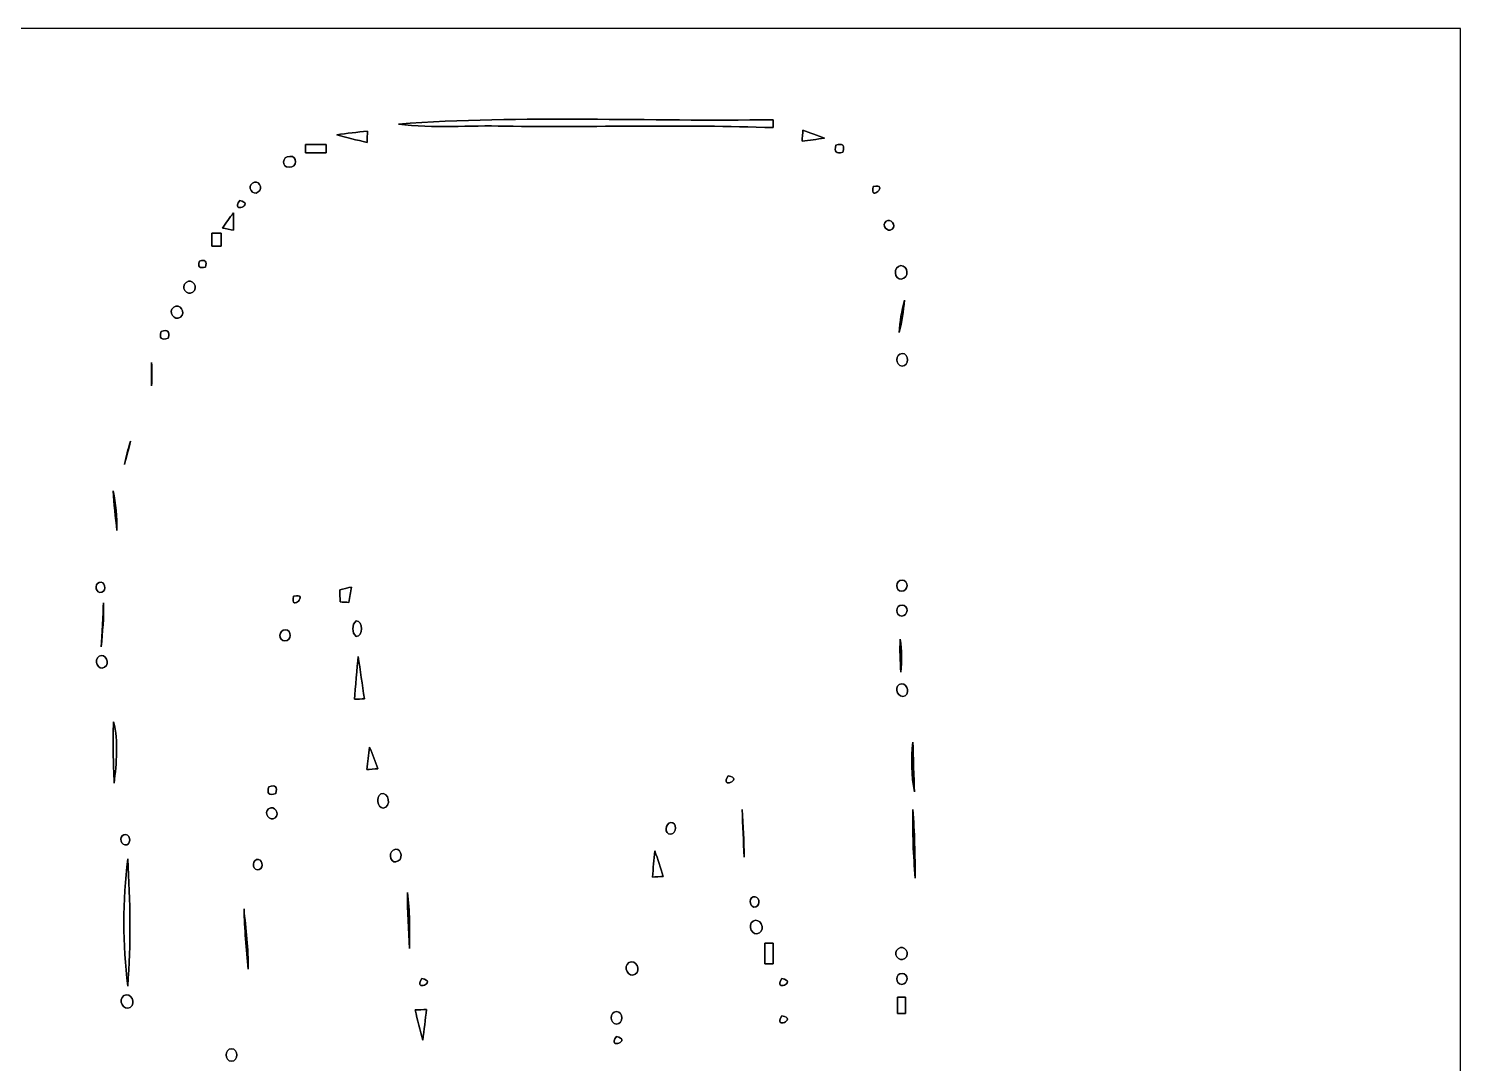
# Model space of a CAD drawing. Header units: centimetres. Extents: x -16.8 to 16.8, y -16.7 to 16.7.
# Drawn here: x 4.57 to 16.77, y 7.85 to 16.67 of the extents above; entities that cross this region are included whole.
import ezdxf

# ---------------------------------------------------------------- set-up
doc = ezdxf.new("R2010")
doc.units = ezdxf.units.CM
doc.header["$MEASUREMENT"] = 0
doc.layers.add('Layer 1', color=7, linetype='Continuous')

msp = doc.modelspace()

# ---------------------------------------------------------------- linework, layer by layer
at = {"layer": 'Layer 1', "color": 7}
for points, knots in [([(-16.77458, 16.66875), (-16.77458, 16.66875), (16.77458, 16.66875), (16.77458, 16.66875), (16.77458, 16.66875), (16.77458, 16.66875), (16.77458, -16.66875), (16.77458, -16.66875), (16.77458, -16.66875), (16.77458, -16.66875), (-16.77458, -16.66875), (-16.77458, -16.66875), (-16.77458, -16.66875), (-16.77458, -16.66875), (-16.77458, 16.66875), (-16.77458, 16.66875), (-16.77458, 16.66875), (-16.77458, 16.66875), (-16.77458, 16.66875), (-16.77458, 16.66875)], [0, 0, 0, 0, 0.16666667, 0.16666667, 0.16666667, 0.16666667, 0.33333333, 0.33333333, 0.33333333, 0.33333333, 0.5, 0.5, 0.5, 0.5, 0.66666667, 0.66666667, 0.66666667, 0.66666667, 1, 1, 1, 1]), ([(7.72442, 15.8556), (8.02464, 15.81538), (8.32802, 15.84607), (8.63, 15.83725), (8.63, 15.83725), (9.39271, 15.82702), (10.15541, 15.85207), (10.91777, 15.82455), (10.91777, 15.82455), (10.91777, 15.84149), (10.91847, 15.87571), (10.91847, 15.89264), (10.91847, 15.89264), (9.85379, 15.875), (8.78699, 15.93391), (7.72442, 15.8556), (7.72442, 15.8556), (7.72442, 15.8556), (7.72442, 15.8556), (7.72442, 15.8556)], [0, 0, 0, 0, 0.16666667, 0.16666667, 0.16666667, 0.16666667, 0.33333333, 0.33333333, 0.33333333, 0.33333333, 0.5, 0.5, 0.5, 0.5, 0.66666667, 0.66666667, 0.66666667, 0.66666667, 1, 1, 1, 1]), ([(7.19949, 15.76423), (7.28451, 15.73918), (7.37059, 15.71872), (7.45737, 15.69896), (7.45737, 15.69896), (7.45843, 15.72295), (7.46054, 15.77128), (7.46125, 15.79527), (7.46125, 15.79527), (7.37376, 15.7861), (7.28627, 15.77587), (7.19949, 15.76423), (7.19949, 15.76423), (7.19949, 15.76423), (7.19949, 15.76423), (7.19949, 15.76423)], [0, 0, 0, 0, 0.2, 0.2, 0.2, 0.2, 0.4, 0.4, 0.4, 0.4, 0.6, 0.6, 0.6, 0.6, 1, 1, 1, 1]), ([(11.17177, 15.80374), (11.17, 15.7801), (11.16612, 15.73283), (11.16401, 15.70919), (11.16401, 15.70919), (11.22751, 15.71766), (11.29101, 15.72613), (11.35521, 15.73459), (11.35521, 15.73459), (11.29418, 15.75858), (11.2328, 15.78151), (11.17177, 15.80374), (11.17177, 15.80374), (11.17177, 15.80374), (11.17177, 15.80374), (11.17177, 15.80374)], [0, 0, 0, 0, 0.2, 0.2, 0.2, 0.2, 0.4, 0.4, 0.4, 0.4, 0.6, 0.6, 0.6, 0.6, 1, 1, 1, 1]), ([(6.93208, 15.68097), (6.93208, 15.66333), (6.93208, 15.62806), (6.93208, 15.61042), (6.93208, 15.61042), (6.99064, 15.61042), (7.04956, 15.61042), (7.10847, 15.61042), (7.10847, 15.61042), (7.10847, 15.62806), (7.10847, 15.66333), (7.10847, 15.68097), (7.10847, 15.68097), (7.04956, 15.68097), (6.99064, 15.68097), (6.93208, 15.68097), (6.93208, 15.68097), (6.93208, 15.68097), (6.93208, 15.68097), (6.93208, 15.68097)], [0, 0, 0, 0, 0.16666667, 0.16666667, 0.16666667, 0.16666667, 0.33333333, 0.33333333, 0.33333333, 0.33333333, 0.5, 0.5, 0.5, 0.5, 0.66666667, 0.66666667, 0.66666667, 0.66666667, 1, 1, 1, 1]), ([(11.45364, 15.67497), (11.43494, 15.61747), (11.45434, 15.59807), (11.5122, 15.61641), (11.5122, 15.61641), (11.53019, 15.67392), (11.51079, 15.69332), (11.45364, 15.67497), (11.45364, 15.67497), (11.45364, 15.67497), (11.45364, 15.67497), (11.45364, 15.67497)], [0, 0, 0, 0, 0.25, 0.25, 0.25, 0.25, 0.5, 0.5, 0.5, 0.5, 1, 1, 1, 1]), ([(6.79873, 15.57972), (6.73382, 15.58466), (6.72289, 15.48024), (6.79485, 15.48836), (6.79485, 15.48836), (6.86117, 15.47989), (6.86964, 15.5889), (6.79873, 15.57972), (6.79873, 15.57972), (6.79873, 15.57972), (6.79873, 15.57972), (6.79873, 15.57972)], [0, 0, 0, 0, 0.25, 0.25, 0.25, 0.25, 0.5, 0.5, 0.5, 0.5, 1, 1, 1, 1]), ([(6.47982, 15.35218), (6.43079, 15.32149), (6.48229, 15.23788), (6.53027, 15.27634), (6.53027, 15.27634), (6.57931, 15.30703), (6.52745, 15.38993), (6.47982, 15.35218), (6.47982, 15.35218), (6.47982, 15.35218), (6.47982, 15.35218), (6.47982, 15.35218)], [0, 0, 0, 0, 0.25, 0.25, 0.25, 0.25, 0.5, 0.5, 0.5, 0.5, 1, 1, 1, 1]), ([(11.77078, 15.32255), (11.73833, 15.18144), (11.91189, 15.35465), (11.77078, 15.32255), (11.77078, 15.32255), (11.77078, 15.32255), (11.77078, 15.32255), (11.77078, 15.32255)], [0, 0, 0, 0, 0.33333333, 0.33333333, 0.33333333, 0.33333333, 1, 1, 1, 1]), ([(6.37187, 15.20366), (6.29073, 15.08231), (6.51051, 15.17615), (6.37187, 15.20366), (6.37187, 15.20366), (6.37187, 15.20366), (6.37187, 15.20366), (6.37187, 15.20366)], [0, 0, 0, 0, 0.33333333, 0.33333333, 0.33333333, 0.33333333, 1, 1, 1, 1]), ([(6.22653, 14.96907), (6.24981, 14.96448), (6.29673, 14.95496), (6.32037, 14.95037), (6.32037, 14.95037), (6.31966, 14.99976), (6.31896, 15.04915), (6.3186, 15.09854), (6.3186, 15.09854), (6.28685, 15.05585), (6.25616, 15.01281), (6.22653, 14.96907), (6.22653, 14.96907), (6.22653, 14.96907), (6.22653, 14.96907), (6.22653, 14.96907)], [0, 0, 0, 0, 0.2, 0.2, 0.2, 0.2, 0.4, 0.4, 0.4, 0.4, 0.6, 0.6, 0.6, 0.6, 1, 1, 1, 1]), ([(11.8805, 15.02692), (11.83957, 14.99588), (11.89143, 14.92673), (11.932, 14.95919), (11.932, 14.95919), (11.97187, 14.99023), (11.92036, 15.05938), (11.8805, 15.02692), (11.8805, 15.02692), (11.8805, 15.02692), (11.8805, 15.02692), (11.8805, 15.02692)], [0, 0, 0, 0, 0.25, 0.25, 0.25, 0.25, 0.5, 0.5, 0.5, 0.5, 1, 1, 1, 1]), ([(6.1341, 14.92426), (6.13375, 14.88793), (6.13375, 14.85124), (6.1341, 14.8149), (6.1341, 14.8149), (6.15386, 14.8149), (6.19337, 14.8149), (6.21312, 14.8149), (6.21312, 14.8149), (6.21277, 14.85124), (6.21277, 14.88793), (6.21312, 14.92426), (6.21312, 14.92426), (6.19337, 14.92426), (6.15386, 14.92426), (6.1341, 14.92426), (6.1341, 14.92426), (6.1341, 14.92426), (6.1341, 14.92426), (6.1341, 14.92426)], [0, 0, 0, 0, 0.16666667, 0.16666667, 0.16666667, 0.16666667, 0.33333333, 0.33333333, 0.33333333, 0.33333333, 0.5, 0.5, 0.5, 0.5, 0.66666667, 0.66666667, 0.66666667, 0.66666667, 1, 1, 1, 1]), ([(6.02897, 14.6879), (6.01345, 14.63851), (6.03038, 14.62158), (6.08012, 14.63675), (6.08012, 14.63675), (6.09529, 14.68614), (6.07836, 14.70342), (6.02897, 14.6879), (6.02897, 14.6879), (6.02897, 14.6879), (6.02897, 14.6879), (6.02897, 14.6879)], [0, 0, 0, 0, 0.25, 0.25, 0.25, 0.25, 0.5, 0.5, 0.5, 0.5, 1, 1, 1, 1]), ([(11.98562, 14.64063), (11.92989, 14.61064), (11.96975, 14.50199), (12.03219, 14.54044), (12.03219, 14.54044), (12.08864, 14.57043), (12.04736, 14.67873), (11.98562, 14.64063), (11.98562, 14.64063), (11.98562, 14.64063), (11.98562, 14.64063), (11.98562, 14.64063)], [0, 0, 0, 0, 0.25, 0.25, 0.25, 0.25, 0.5, 0.5, 0.5, 0.5, 1, 1, 1, 1]), ([(5.91538, 14.50552), (5.86281, 14.47024), (5.92137, 14.38134), (5.97323, 14.42226), (5.97323, 14.42226), (6.02509, 14.45754), (5.96653, 14.54679), (5.91538, 14.50552), (5.91538, 14.50552), (5.91538, 14.50552), (5.91538, 14.50552), (5.91538, 14.50552)], [0, 0, 0, 0, 0.25, 0.25, 0.25, 0.25, 0.5, 0.5, 0.5, 0.5, 1, 1, 1, 1]), ([(5.80954, 14.29385), (5.75698, 14.25857), (5.81554, 14.16967), (5.8674, 14.21059), (5.8674, 14.21059), (5.91926, 14.24587), (5.8607, 14.33512), (5.80954, 14.29385), (5.80954, 14.29385), (5.80954, 14.29385), (5.80954, 14.29385), (5.80954, 14.29385)], [0, 0, 0, 0, 0.25, 0.25, 0.25, 0.25, 0.5, 0.5, 0.5, 0.5, 1, 1, 1, 1]), ([(11.99197, 14.0783), (12.01596, 14.16826), (12.02902, 14.26104), (12.03678, 14.35347), (12.03678, 14.35347), (12.01208, 14.26351), (11.99868, 14.17144), (11.99197, 14.0783), (11.99197, 14.0783), (11.99197, 14.0783), (11.99197, 14.0783), (11.99197, 14.0783)], [0, 0, 0, 0, 0.25, 0.25, 0.25, 0.25, 0.5, 0.5, 0.5, 0.5, 1, 1, 1, 1]), ([(5.70336, 14.08747), (5.68466, 14.02997), (5.70442, 14.01057), (5.76192, 14.02891), (5.76192, 14.02891), (5.77991, 14.08642), (5.76051, 14.10582), (5.70336, 14.08747), (5.70336, 14.08747), (5.70336, 14.08747), (5.70336, 14.08747), (5.70336, 14.08747)], [0, 0, 0, 0, 0.25, 0.25, 0.25, 0.25, 0.5, 0.5, 0.5, 0.5, 1, 1, 1, 1]), ([(5.62081, 13.82219), (5.61904, 13.75622), (5.61904, 13.68989), (5.62081, 13.62392), (5.62081, 13.62392), (5.62434, 13.68989), (5.62434, 13.75622), (5.62081, 13.82219), (5.62081, 13.82219), (5.62081, 13.82219), (5.62081, 13.82219), (5.62081, 13.82219)], [0, 0, 0, 0, 0.25, 0.25, 0.25, 0.25, 0.5, 0.5, 0.5, 0.5, 1, 1, 1, 1]), ([(12.01808, 13.90015), (11.9567, 13.89803), (11.9567, 13.79502), (12.01808, 13.79291), (12.01808, 13.79291), (12.07841, 13.79326), (12.07841, 13.8998), (12.01808, 13.90015), (12.01808, 13.90015), (12.01808, 13.90015), (12.01808, 13.90015), (12.01808, 13.90015)], [0, 0, 0, 0, 0.25, 0.25, 0.25, 0.25, 0.5, 0.5, 0.5, 0.5, 1, 1, 1, 1]), ([(5.39009, 12.95435), (5.40949, 13.01926), (5.42572, 13.08523), (5.44019, 13.1512), (5.44019, 13.1512), (5.42043, 13.08629), (5.4042, 13.02067), (5.39009, 12.95435), (5.39009, 12.95435), (5.39009, 12.95435), (5.39009, 12.95435), (5.39009, 12.95435)], [0, 0, 0, 0, 0.25, 0.25, 0.25, 0.25, 0.5, 0.5, 0.5, 0.5, 1, 1, 1, 1]), ([(5.29378, 12.72928), (5.30049, 12.61639), (5.31178, 12.50386), (5.32624, 12.39132), (5.32624, 12.39132), (5.32412, 12.50491), (5.31777, 12.61851), (5.29378, 12.72928), (5.29378, 12.72928), (5.29378, 12.72928), (5.29378, 12.72928), (5.29378, 12.72928)], [0, 0, 0, 0, 0.25, 0.25, 0.25, 0.25, 0.5, 0.5, 0.5, 0.5, 1, 1, 1, 1]), ([(5.17419, 11.94858), (5.12868, 11.93236), (5.14738, 11.84804), (5.19747, 11.86392), (5.19747, 11.86392), (5.24228, 11.88014), (5.22393, 11.96446), (5.17419, 11.94858), (5.17419, 11.94858), (5.17419, 11.94858), (5.17419, 11.94858), (5.17419, 11.94858)], [0, 0, 0, 0, 0.25, 0.25, 0.25, 0.25, 0.5, 0.5, 0.5, 0.5, 1, 1, 1, 1]), ([(12.01702, 11.96728), (11.95952, 11.96904), (11.95458, 11.87274), (12.0142, 11.87344), (12.0142, 11.87344), (12.07135, 11.87062), (12.07558, 11.96834), (12.01702, 11.96728), (12.01702, 11.96728), (12.01702, 11.96728), (12.01702, 11.96728), (12.01702, 11.96728)], [0, 0, 0, 0, 0.25, 0.25, 0.25, 0.25, 0.5, 0.5, 0.5, 0.5, 1, 1, 1, 1]), ([(6.83189, 11.83005), (6.79944, 11.68894), (6.97301, 11.86215), (6.83189, 11.83005), (6.83189, 11.83005), (6.83189, 11.83005), (6.83189, 11.83005), (6.83189, 11.83005)], [0, 0, 0, 0, 0.33333333, 0.33333333, 0.33333333, 0.33333333, 1, 1, 1, 1]), ([(7.22524, 11.88614), (7.22595, 11.85122), (7.22736, 11.81664), (7.22877, 11.78172), (7.22877, 11.78172), (7.24711, 11.78101), (7.2838, 11.77925), (7.3025, 11.77819), (7.3025, 11.77819), (7.3092, 11.82194), (7.31626, 11.86568), (7.32367, 11.90907), (7.32367, 11.90907), (7.29897, 11.90343), (7.24994, 11.89179), (7.22524, 11.88614), (7.22524, 11.88614), (7.22524, 11.88614), (7.22524, 11.88614), (7.22524, 11.88614)], [0, 0, 0, 0, 0.16666667, 0.16666667, 0.16666667, 0.16666667, 0.33333333, 0.33333333, 0.33333333, 0.33333333, 0.5, 0.5, 0.5, 0.5, 0.66666667, 0.66666667, 0.66666667, 0.66666667, 1, 1, 1, 1]), ([(5.21159, 11.77502), (5.20665, 11.68118), (5.19712, 11.49385), (5.19218, 11.40001), (5.19218, 11.40001), (5.20241, 11.5249), (5.21652, 11.64943), (5.21159, 11.77502), (5.21159, 11.77502), (5.21159, 11.77502), (5.21159, 11.77502), (5.21159, 11.77502)], [0, 0, 0, 0, 0.25, 0.25, 0.25, 0.25, 0.5, 0.5, 0.5, 0.5, 1, 1, 1, 1]), ([(12.01702, 11.75561), (11.95952, 11.75738), (11.95458, 11.66107), (12.0142, 11.66177), (12.0142, 11.66177), (12.07135, 11.65895), (12.07558, 11.75667), (12.01702, 11.75561), (12.01702, 11.75561), (12.01702, 11.75561), (12.01702, 11.75561), (12.01702, 11.75561)], [0, 0, 0, 0, 0.25, 0.25, 0.25, 0.25, 0.5, 0.5, 0.5, 0.5, 1, 1, 1, 1]), ([(7.36494, 11.62015), (7.32614, 11.59016), (7.32614, 11.51714), (7.36494, 11.4868), (7.36494, 11.4868), (7.42597, 11.48574), (7.42597, 11.62156), (7.36494, 11.62015), (7.36494, 11.62015), (7.36494, 11.62015), (7.36494, 11.62015), (7.36494, 11.62015)], [0, 0, 0, 0, 0.25, 0.25, 0.25, 0.25, 0.5, 0.5, 0.5, 0.5, 1, 1, 1, 1]), ([(6.76063, 11.54395), (6.70313, 11.54571), (6.69819, 11.4494), (6.75781, 11.45011), (6.75781, 11.45011), (6.81496, 11.44729), (6.81919, 11.54501), (6.76063, 11.54395), (6.76063, 11.54395), (6.76063, 11.54395), (6.76063, 11.54395), (6.76063, 11.54395)], [0, 0, 0, 0, 0.25, 0.25, 0.25, 0.25, 0.5, 0.5, 0.5, 0.5, 1, 1, 1, 1]), ([(5.17419, 11.31817), (5.12374, 11.28854), (5.16396, 11.18941), (5.22041, 11.22539), (5.22041, 11.22539), (5.27226, 11.25432), (5.22993, 11.35133), (5.17419, 11.31817), (5.17419, 11.31817), (5.17419, 11.31817), (5.17419, 11.31817), (5.17419, 11.31817)], [0, 0, 0, 0, 0.25, 0.25, 0.25, 0.25, 0.5, 0.5, 0.5, 0.5, 1, 1, 1, 1]), ([(12.00009, 11.46351), (11.99727, 11.37038), (11.99938, 11.27725), (12.00679, 11.18411), (12.00679, 11.18411), (12.01737, 11.27725), (12.01455, 11.37109), (12.00009, 11.46351), (12.00009, 11.46351), (12.00009, 11.46351), (12.00009, 11.46351), (12.00009, 11.46351)], [0, 0, 0, 0, 0.25, 0.25, 0.25, 0.25, 0.5, 0.5, 0.5, 0.5, 1, 1, 1, 1]), ([(7.38082, 11.31782), (7.37306, 11.2268), (7.35789, 11.04406), (7.35012, 10.95304), (7.35012, 10.95304), (7.37129, 10.9534), (7.41362, 10.95481), (7.43514, 10.95551), (7.43514, 10.95551), (7.41751, 11.07652), (7.40022, 11.19752), (7.38082, 11.31782), (7.38082, 11.31782), (7.38082, 11.31782), (7.38082, 11.31782), (7.38082, 11.31782)], [0, 0, 0, 0, 0.2, 0.2, 0.2, 0.2, 0.4, 0.4, 0.4, 0.4, 0.6, 0.6, 0.6, 0.6, 1, 1, 1, 1]), ([(11.99268, 11.07793), (11.94435, 11.04724), (11.98774, 10.95304), (12.04242, 10.98162), (12.04242, 10.98162), (12.09111, 11.01302), (12.04877, 11.11038), (11.99268, 11.07793), (11.99268, 11.07793), (11.99268, 11.07793), (11.99268, 11.07793), (11.99268, 11.07793)], [0, 0, 0, 0, 0.25, 0.25, 0.25, 0.25, 0.5, 0.5, 0.5, 0.5, 1, 1, 1, 1]), ([(5.29766, 10.76078), (5.28673, 10.5858), (5.29661, 10.41082), (5.30296, 10.23585), (5.30296, 10.23585), (5.31989, 10.41012), (5.34106, 10.58863), (5.29766, 10.76078), (5.29766, 10.76078), (5.29766, 10.76078), (5.29766, 10.76078), (5.29766, 10.76078)], [0, 0, 0, 0, 0.25, 0.25, 0.25, 0.25, 0.5, 0.5, 0.5, 0.5, 1, 1, 1, 1]), ([(7.47959, 10.54382), (7.47077, 10.48032), (7.46231, 10.41647), (7.45419, 10.35262), (7.45419, 10.35262), (7.47783, 10.35473), (7.5251, 10.35861), (7.54874, 10.36038), (7.54874, 10.36038), (7.52616, 10.42176), (7.50358, 10.48314), (7.47959, 10.54382), (7.47959, 10.54382), (7.47959, 10.54382), (7.47959, 10.54382), (7.47959, 10.54382)], [0, 0, 0, 0, 0.2, 0.2, 0.2, 0.2, 0.4, 0.4, 0.4, 0.4, 0.6, 0.6, 0.6, 0.6, 1, 1, 1, 1]), ([(12.12215, 10.16317), (12.11862, 10.26866), (12.11192, 10.47997), (12.10874, 10.58545), (12.10874, 10.58545), (12.09393, 10.44504), (12.09534, 10.30217), (12.12215, 10.16317), (12.12215, 10.16317), (12.12215, 10.16317), (12.12215, 10.16317), (12.12215, 10.16317)], [0, 0, 0, 0, 0.25, 0.25, 0.25, 0.25, 0.5, 0.5, 0.5, 0.5, 1, 1, 1, 1]), ([(10.53465, 10.30005), (10.45351, 10.17905), (10.67329, 10.27254), (10.53465, 10.30005), (10.53465, 10.30005), (10.53465, 10.30005), (10.53465, 10.30005), (10.53465, 10.30005)], [0, 0, 0, 0, 0.33333333, 0.33333333, 0.33333333, 0.33333333, 1, 1, 1, 1]), ([(6.62058, 10.20692), (6.60188, 10.14977), (6.62129, 10.13001), (6.67914, 10.14836), (6.67914, 10.14836), (6.69713, 10.20586), (6.67773, 10.22526), (6.62058, 10.20692), (6.62058, 10.20692), (6.62058, 10.20692), (6.62058, 10.20692), (6.62058, 10.20692)], [0, 0, 0, 0, 0.25, 0.25, 0.25, 0.25, 0.5, 0.5, 0.5, 0.5, 1, 1, 1, 1]), ([(7.57414, 10.14554), (7.53463, 10.11626), (7.54133, 10.03159), (7.59566, 10.02383), (7.59566, 10.02383), (7.66868, 10.03053), (7.64469, 10.17129), (7.57414, 10.14554), (7.57414, 10.14554), (7.57414, 10.14554), (7.57414, 10.14554), (7.57414, 10.14554)], [0, 0, 0, 0, 0.25, 0.25, 0.25, 0.25, 0.5, 0.5, 0.5, 0.5, 1, 1, 1, 1]), ([(6.61882, 10.01818), (6.5719, 9.98467), (6.62728, 9.90459), (6.67385, 9.94234), (6.67385, 9.94234), (6.72006, 9.9755), (6.66432, 10.05452), (6.61882, 10.01818), (6.61882, 10.01818), (6.61882, 10.01818), (6.61882, 10.01818), (6.61882, 10.01818)], [0, 0, 0, 0, 0.25, 0.25, 0.25, 0.25, 0.5, 0.5, 0.5, 0.5, 1, 1, 1, 1]), ([(10.67117, 9.60508), (10.66906, 9.74125), (10.66447, 9.87742), (10.65459, 10.01289), (10.65459, 10.01289), (10.65883, 9.87707), (10.66447, 9.74125), (10.67117, 9.60508), (10.67117, 9.60508), (10.67117, 9.60508), (10.67117, 9.60508), (10.67117, 9.60508)], [0, 0, 0, 0, 0.25, 0.25, 0.25, 0.25, 0.5, 0.5, 0.5, 0.5, 1, 1, 1, 1]), ([(12.10945, 10.01289), (12.10381, 9.81745), (12.11333, 9.62201), (12.12921, 9.42693), (12.12921, 9.42693), (12.12744, 9.62272), (12.12391, 9.81816), (12.10945, 10.01289), (12.10945, 10.01289), (12.10945, 10.01289), (12.10945, 10.01289), (12.10945, 10.01289)], [0, 0, 0, 0, 0.25, 0.25, 0.25, 0.25, 0.5, 0.5, 0.5, 0.5, 1, 1, 1, 1]), ([(10.04499, 9.90247), (9.99666, 9.89365), (9.98714, 9.80017), (10.04499, 9.80087), (10.04499, 9.80087), (10.09685, 9.80616), (10.10214, 9.90424), (10.04499, 9.90247), (10.04499, 9.90247), (10.04499, 9.90247), (10.04499, 9.90247), (10.04499, 9.90247)], [0, 0, 0, 0, 0.25, 0.25, 0.25, 0.25, 0.5, 0.5, 0.5, 0.5, 1, 1, 1, 1]), ([(5.38586, 9.79664), (5.34035, 9.78041), (5.35905, 9.6961), (5.40914, 9.71197), (5.40914, 9.71197), (5.45394, 9.7282), (5.4356, 9.81251), (5.38586, 9.79664), (5.38586, 9.79664), (5.38586, 9.79664), (5.38586, 9.79664), (5.38586, 9.79664)], [0, 0, 0, 0, 0.25, 0.25, 0.25, 0.25, 0.5, 0.5, 0.5, 0.5, 1, 1, 1, 1]), ([(7.68068, 9.66541), (7.62988, 9.63789), (7.66551, 9.53417), (7.72301, 9.57368), (7.72301, 9.57368), (7.77416, 9.60226), (7.73889, 9.7028), (7.68068, 9.66541), (7.68068, 9.66541), (7.68068, 9.66541), (7.68068, 9.66541), (7.68068, 9.66541)], [0, 0, 0, 0, 0.25, 0.25, 0.25, 0.25, 0.5, 0.5, 0.5, 0.5, 1, 1, 1, 1]), ([(9.91059, 9.65976), (9.90282, 9.58532), (9.89612, 9.51054), (9.88942, 9.4361), (9.88942, 9.4361), (9.9127, 9.43751), (9.95856, 9.44069), (9.98149, 9.4421), (9.98149, 9.4421), (9.95856, 9.51512), (9.93528, 9.58779), (9.91059, 9.65976), (9.91059, 9.65976), (9.91059, 9.65976), (9.91059, 9.65976), (9.91059, 9.65976)], [0, 0, 0, 0, 0.2, 0.2, 0.2, 0.2, 0.4, 0.4, 0.4, 0.4, 0.6, 0.6, 0.6, 0.6, 1, 1, 1, 1]), ([(5.41761, 8.50688), (5.44724, 8.86777), (5.43772, 9.23043), (5.41937, 9.59167), (5.41937, 9.59167), (5.37281, 9.23184), (5.37386, 8.86707), (5.41761, 8.50688), (5.41761, 8.50688), (5.41761, 8.50688), (5.41761, 8.50688), (5.41761, 8.50688)], [0, 0, 0, 0, 0.25, 0.25, 0.25, 0.25, 0.5, 0.5, 0.5, 0.5, 1, 1, 1, 1]), ([(6.51475, 9.58497), (6.46924, 9.56874), (6.48758, 9.48443), (6.53803, 9.50031), (6.53803, 9.50031), (6.58283, 9.51653), (6.56449, 9.60085), (6.51475, 9.58497), (6.51475, 9.58497), (6.51475, 9.58497), (6.51475, 9.58497), (6.51475, 9.58497)], [0, 0, 0, 0, 0.25, 0.25, 0.25, 0.25, 0.5, 0.5, 0.5, 0.5, 1, 1, 1, 1]), ([(7.80097, 9.30592), (7.80239, 9.14647), (7.80874, 8.98666), (7.82038, 8.82721), (7.82038, 8.82721), (7.81897, 8.98701), (7.82567, 9.14788), (7.80097, 9.30592), (7.80097, 9.30592), (7.80097, 9.30592), (7.80097, 9.30592), (7.80097, 9.30592)], [0, 0, 0, 0, 0.25, 0.25, 0.25, 0.25, 0.5, 0.5, 0.5, 0.5, 1, 1, 1, 1]), ([(10.74808, 9.26747), (10.70257, 9.25124), (10.72092, 9.16693), (10.77136, 9.18281), (10.77136, 9.18281), (10.81617, 9.19903), (10.79782, 9.28335), (10.74808, 9.26747), (10.74808, 9.26747), (10.74808, 9.26747), (10.74808, 9.26747), (10.74808, 9.26747)], [0, 0, 0, 0, 0.25, 0.25, 0.25, 0.25, 0.5, 0.5, 0.5, 0.5, 1, 1, 1, 1]), ([(6.40891, 9.16552), (6.41279, 8.99407), (6.42796, 8.82332), (6.44384, 8.65187), (6.44384, 8.65187), (6.44737, 8.82368), (6.42232, 8.99513), (6.40891, 9.16552), (6.40891, 9.16552), (6.40891, 9.16552), (6.40891, 9.16552), (6.40891, 9.16552)], [0, 0, 0, 0, 0.25, 0.25, 0.25, 0.25, 0.5, 0.5, 0.5, 0.5, 1, 1, 1, 1]), ([(10.74773, 9.06074), (10.69375, 9.02723), (10.74102, 8.92281), (10.80135, 8.96056), (10.80135, 8.96056), (10.85497, 8.99407), (10.80664, 9.09637), (10.74773, 9.06074), (10.74773, 9.06074), (10.74773, 9.06074), (10.74773, 9.06074), (10.74773, 9.06074)], [0, 0, 0, 0, 0.25, 0.25, 0.25, 0.25, 0.5, 0.5, 0.5, 0.5, 1, 1, 1, 1]), ([(10.84792, 8.87236), (10.84756, 8.8138), (10.84756, 8.75489), (10.84792, 8.69597), (10.84792, 8.69597), (10.86556, 8.69597), (10.90083, 8.69597), (10.91847, 8.69597), (10.91847, 8.69597), (10.91812, 8.75489), (10.91812, 8.8138), (10.91847, 8.87236), (10.91847, 8.87236), (10.90083, 8.87236), (10.86556, 8.87236), (10.84792, 8.87236), (10.84792, 8.87236), (10.84792, 8.87236), (10.84792, 8.87236), (10.84792, 8.87236)], [0, 0, 0, 0, 0.16666667, 0.16666667, 0.16666667, 0.16666667, 0.33333333, 0.33333333, 0.33333333, 0.33333333, 0.5, 0.5, 0.5, 0.5, 0.66666667, 0.66666667, 0.66666667, 0.66666667, 1, 1, 1, 1]), ([(11.98316, 8.82579), (11.93059, 8.79052), (11.98915, 8.70162), (12.04101, 8.74254), (12.04101, 8.74254), (12.09287, 8.77782), (12.03431, 8.86707), (11.98316, 8.82579), (11.98316, 8.82579), (11.98316, 8.82579), (11.98316, 8.82579), (11.98316, 8.82579)], [0, 0, 0, 0, 0.25, 0.25, 0.25, 0.25, 0.5, 0.5, 0.5, 0.5, 1, 1, 1, 1]), ([(9.68939, 8.70797), (9.63542, 8.67445), (9.68269, 8.57003), (9.74302, 8.60778), (9.74302, 8.60778), (9.79664, 8.64129), (9.74831, 8.7436), (9.68939, 8.70797), (9.68939, 8.70797), (9.68939, 8.70797), (9.68939, 8.70797), (9.68939, 8.70797)], [0, 0, 0, 0, 0.25, 0.25, 0.25, 0.25, 0.5, 0.5, 0.5, 0.5, 1, 1, 1, 1]), ([(7.92409, 8.57144), (7.84296, 8.45044), (8.06274, 8.54392), (7.92409, 8.57144), (7.92409, 8.57144), (7.92409, 8.57144), (7.92409, 8.57144), (7.92409, 8.57144)], [0, 0, 0, 0, 0.33333333, 0.33333333, 0.33333333, 0.33333333, 1, 1, 1, 1]), ([(10.99326, 8.57144), (10.91212, 8.45044), (11.1319, 8.54392), (10.99326, 8.57144), (10.99326, 8.57144), (10.99326, 8.57144), (10.99326, 8.57144), (10.99326, 8.57144)], [0, 0, 0, 0, 0.33333333, 0.33333333, 0.33333333, 0.33333333, 1, 1, 1, 1]), ([(12.01702, 8.61589), (11.95952, 8.61766), (11.95458, 8.52135), (12.0142, 8.52205), (12.0142, 8.52205), (12.07135, 8.51923), (12.07558, 8.61695), (12.01702, 8.61589), (12.01702, 8.61589), (12.01702, 8.61589), (12.01702, 8.61589), (12.01702, 8.61589)], [0, 0, 0, 0, 0.25, 0.25, 0.25, 0.25, 0.5, 0.5, 0.5, 0.5, 1, 1, 1, 1]), ([(5.38551, 8.42574), (5.33153, 8.39223), (5.37916, 8.28781), (5.43913, 8.32556), (5.43913, 8.32556), (5.49275, 8.35907), (5.44442, 8.46137), (5.38551, 8.42574), (5.38551, 8.42574), (5.38551, 8.42574), (5.38551, 8.42574), (5.38551, 8.42574)], [0, 0, 0, 0, 0.25, 0.25, 0.25, 0.25, 0.5, 0.5, 0.5, 0.5, 1, 1, 1, 1]), ([(7.8673, 8.30404), (7.8867, 8.21761), (7.90751, 8.13117), (7.93256, 8.04616), (7.93256, 8.04616), (7.94385, 8.13329), (7.95408, 8.22078), (7.96361, 8.30792), (7.96361, 8.30792), (7.93962, 8.30721), (7.89129, 8.30509), (7.8673, 8.30404), (7.8673, 8.30404), (7.8673, 8.30404), (7.8673, 8.30404), (7.8673, 8.30404)], [0, 0, 0, 0, 0.2, 0.2, 0.2, 0.2, 0.4, 0.4, 0.4, 0.4, 0.6, 0.6, 0.6, 0.6, 1, 1, 1, 1]), ([(11.97681, 8.41375), (11.97645, 8.36683), (11.97645, 8.31991), (11.97681, 8.27264), (11.97681, 8.27264), (11.99444, 8.27264), (12.02972, 8.27264), (12.04736, 8.27264), (12.04736, 8.27264), (12.04701, 8.31991), (12.04701, 8.36683), (12.04736, 8.41375), (12.04736, 8.41375), (12.02972, 8.41375), (11.99444, 8.41375), (11.97681, 8.41375), (11.97681, 8.41375), (11.97681, 8.41375), (11.97681, 8.41375), (11.97681, 8.41375)], [0, 0, 0, 0, 0.16666667, 0.16666667, 0.16666667, 0.16666667, 0.33333333, 0.33333333, 0.33333333, 0.33333333, 0.5, 0.5, 0.5, 0.5, 0.66666667, 0.66666667, 0.66666667, 0.66666667, 1, 1, 1, 1]), ([(9.58391, 8.29098), (9.52253, 8.28887), (9.52253, 8.18621), (9.58391, 8.18374), (9.58391, 8.18374), (9.64424, 8.18444), (9.64424, 8.29063), (9.58391, 8.29098), (9.58391, 8.29098), (9.58391, 8.29098), (9.58391, 8.29098), (9.58391, 8.29098)], [0, 0, 0, 0, 0.25, 0.25, 0.25, 0.25, 0.5, 0.5, 0.5, 0.5, 1, 1, 1, 1]), ([(10.99326, 8.25394), (10.91212, 8.13294), (11.1319, 8.22642), (10.99326, 8.25394), (10.99326, 8.25394), (10.99326, 8.25394), (10.99326, 8.25394), (10.99326, 8.25394)], [0, 0, 0, 0, 0.33333333, 0.33333333, 0.33333333, 0.33333333, 1, 1, 1, 1]), ([(9.58215, 8.07755), (9.50101, 7.95655), (9.72079, 8.05004), (9.58215, 8.07755), (9.58215, 8.07755), (9.58215, 8.07755), (9.58215, 8.07755), (9.58215, 8.07755)], [0, 0, 0, 0, 0.33333333, 0.33333333, 0.33333333, 0.33333333, 1, 1, 1, 1]), ([(6.30308, 7.97348), (6.2417, 7.97137), (6.2417, 7.86871), (6.30308, 7.86624), (6.30308, 7.86624), (6.36341, 7.86694), (6.36341, 7.97313), (6.30308, 7.97348), (6.30308, 7.97348), (6.30308, 7.97348), (6.30308, 7.97348), (6.30308, 7.97348)], [0, 0, 0, 0, 0.25, 0.25, 0.25, 0.25, 0.5, 0.5, 0.5, 0.5, 1, 1, 1, 1])]:
    msp.add_open_spline(points, degree=3, knots=knots, dxfattribs=at)
at = {"layer": 'Layer 1', "color": 254}
for points, knots in [([(7.72442, 15.8556), (8.78699, 15.93391), (9.85379, 15.875), (10.91847, 15.89264), (10.91847, 15.89264), (10.91847, 15.87571), (10.91777, 15.84149), (10.91777, 15.82455), (10.91777, 15.82455), (10.15541, 15.85207), (9.39271, 15.82702), (8.63, 15.83725), (8.63, 15.83725), (8.32802, 15.84607), (8.02464, 15.81538), (7.72442, 15.8556)], [0, 0, 0, 0, 0.2, 0.2, 0.2, 0.2, 0.4, 0.4, 0.4, 0.4, 0.6, 0.6, 0.6, 0.6, 1, 1, 1, 1]), ([(7.19949, 15.76423), (7.28627, 15.77587), (7.37376, 15.7861), (7.46125, 15.79527), (7.46125, 15.79527), (7.46054, 15.77128), (7.45843, 15.72295), (7.45737, 15.69896), (7.45737, 15.69896), (7.37059, 15.71872), (7.28451, 15.73918), (7.19949, 15.76423)], [0, 0, 0, 0, 0.25, 0.25, 0.25, 0.25, 0.5, 0.5, 0.5, 0.5, 1, 1, 1, 1]), ([(11.17177, 15.80374), (11.2328, 15.78151), (11.29418, 15.75858), (11.35521, 15.73459), (11.35521, 15.73459), (11.29101, 15.72613), (11.22751, 15.71766), (11.16401, 15.70919), (11.16401, 15.70919), (11.16612, 15.73283), (11.17, 15.7801), (11.17177, 15.80374)], [0, 0, 0, 0, 0.25, 0.25, 0.25, 0.25, 0.5, 0.5, 0.5, 0.5, 1, 1, 1, 1]), ([(6.93208, 15.68097), (6.99064, 15.68097), (7.04956, 15.68097), (7.10847, 15.68097), (7.10847, 15.68097), (7.10847, 15.66333), (7.10847, 15.62806), (7.10847, 15.61042), (7.10847, 15.61042), (7.04956, 15.61042), (6.99064, 15.61042), (6.93208, 15.61042), (6.93208, 15.61042), (6.93208, 15.62806), (6.93208, 15.66333), (6.93208, 15.68097)], [0, 0, 0, 0, 0.2, 0.2, 0.2, 0.2, 0.4, 0.4, 0.4, 0.4, 0.6, 0.6, 0.6, 0.6, 1, 1, 1, 1]), ([(11.45364, 15.67497), (11.51079, 15.69332), (11.53019, 15.67392), (11.5122, 15.61641), (11.5122, 15.61641), (11.45434, 15.59807), (11.43494, 15.61747), (11.45364, 15.67497)], [0, 0, 0, 0, 0.33333333, 0.33333333, 0.33333333, 0.33333333, 1, 1, 1, 1]), ([(6.79873, 15.57972), (6.86964, 15.5889), (6.86117, 15.47989), (6.79485, 15.48836), (6.79485, 15.48836), (6.72289, 15.48024), (6.73382, 15.58466), (6.79873, 15.57972)], [0, 0, 0, 0, 0.33333333, 0.33333333, 0.33333333, 0.33333333, 1, 1, 1, 1]), ([(6.47982, 15.35218), (6.52745, 15.38993), (6.57931, 15.30703), (6.53027, 15.27634), (6.53027, 15.27634), (6.48229, 15.23788), (6.43079, 15.32149), (6.47982, 15.35218)], [0, 0, 0, 0, 0.33333333, 0.33333333, 0.33333333, 0.33333333, 1, 1, 1, 1]), ([(6.22653, 14.96907), (6.25616, 15.01281), (6.28685, 15.05585), (6.3186, 15.09854), (6.3186, 15.09854), (6.31896, 15.04915), (6.31966, 14.99976), (6.32037, 14.95037), (6.32037, 14.95037), (6.29673, 14.95496), (6.24981, 14.96448), (6.22653, 14.96907)], [0, 0, 0, 0, 0.25, 0.25, 0.25, 0.25, 0.5, 0.5, 0.5, 0.5, 1, 1, 1, 1]), ([(11.8805, 15.02692), (11.92036, 15.05938), (11.97187, 14.99023), (11.932, 14.95919), (11.932, 14.95919), (11.89143, 14.92673), (11.83957, 14.99588), (11.8805, 15.02692)], [0, 0, 0, 0, 0.33333333, 0.33333333, 0.33333333, 0.33333333, 1, 1, 1, 1]), ([(6.1341, 14.92426), (6.15386, 14.92426), (6.19337, 14.92426), (6.21312, 14.92426), (6.21312, 14.92426), (6.21277, 14.88793), (6.21277, 14.85124), (6.21312, 14.8149), (6.21312, 14.8149), (6.19337, 14.8149), (6.15386, 14.8149), (6.1341, 14.8149), (6.1341, 14.8149), (6.13375, 14.85124), (6.13375, 14.88793), (6.1341, 14.92426)], [0, 0, 0, 0, 0.2, 0.2, 0.2, 0.2, 0.4, 0.4, 0.4, 0.4, 0.6, 0.6, 0.6, 0.6, 1, 1, 1, 1]), ([(6.02897, 14.6879), (6.07836, 14.70342), (6.09529, 14.68614), (6.08012, 14.63675), (6.08012, 14.63675), (6.03038, 14.62158), (6.01345, 14.63851), (6.02897, 14.6879)], [0, 0, 0, 0, 0.33333333, 0.33333333, 0.33333333, 0.33333333, 1, 1, 1, 1]), ([(11.98562, 14.64063), (12.04736, 14.67873), (12.08864, 14.57043), (12.03219, 14.54044), (12.03219, 14.54044), (11.96975, 14.50199), (11.92989, 14.61064), (11.98562, 14.64063)], [0, 0, 0, 0, 0.33333333, 0.33333333, 0.33333333, 0.33333333, 1, 1, 1, 1]), ([(5.91538, 14.50552), (5.96653, 14.54679), (6.02509, 14.45754), (5.97323, 14.42226), (5.97323, 14.42226), (5.92137, 14.38134), (5.86281, 14.47024), (5.91538, 14.50552)], [0, 0, 0, 0, 0.33333333, 0.33333333, 0.33333333, 0.33333333, 1, 1, 1, 1]), ([(5.80954, 14.29385), (5.8607, 14.33512), (5.91926, 14.24587), (5.8674, 14.21059), (5.8674, 14.21059), (5.81554, 14.16967), (5.75698, 14.25857), (5.80954, 14.29385)], [0, 0, 0, 0, 0.33333333, 0.33333333, 0.33333333, 0.33333333, 1, 1, 1, 1]), ([(11.99197, 14.0783), (11.99868, 14.17144), (12.01208, 14.26351), (12.03678, 14.35347), (12.03678, 14.35347), (12.02902, 14.26104), (12.01596, 14.16826), (11.99197, 14.0783)], [0, 0, 0, 0, 0.33333333, 0.33333333, 0.33333333, 0.33333333, 1, 1, 1, 1]), ([(5.70336, 14.08747), (5.76051, 14.10582), (5.77991, 14.08642), (5.76192, 14.02891), (5.76192, 14.02891), (5.70442, 14.01057), (5.68466, 14.02997), (5.70336, 14.08747)], [0, 0, 0, 0, 0.33333333, 0.33333333, 0.33333333, 0.33333333, 1, 1, 1, 1]), ([(5.62081, 13.82219), (5.62434, 13.75622), (5.62434, 13.68989), (5.62081, 13.62392), (5.62081, 13.62392), (5.61904, 13.68989), (5.61904, 13.75622), (5.62081, 13.82219)], [0, 0, 0, 0, 0.33333333, 0.33333333, 0.33333333, 0.33333333, 1, 1, 1, 1]), ([(12.01808, 13.90015), (12.07841, 13.8998), (12.07841, 13.79326), (12.01808, 13.79291), (12.01808, 13.79291), (11.9567, 13.79502), (11.9567, 13.89803), (12.01808, 13.90015)], [0, 0, 0, 0, 0.33333333, 0.33333333, 0.33333333, 0.33333333, 1, 1, 1, 1]), ([(5.39009, 12.95435), (5.4042, 13.02067), (5.42043, 13.08629), (5.44019, 13.1512), (5.44019, 13.1512), (5.42572, 13.08523), (5.40949, 13.01926), (5.39009, 12.95435)], [0, 0, 0, 0, 0.33333333, 0.33333333, 0.33333333, 0.33333333, 1, 1, 1, 1]), ([(5.29378, 12.72928), (5.31777, 12.61851), (5.32412, 12.50491), (5.32624, 12.39132), (5.32624, 12.39132), (5.31178, 12.50386), (5.30049, 12.61639), (5.29378, 12.72928)], [0, 0, 0, 0, 0.33333333, 0.33333333, 0.33333333, 0.33333333, 1, 1, 1, 1]), ([(5.17419, 11.94858), (5.22393, 11.96446), (5.24228, 11.88014), (5.19747, 11.86392), (5.19747, 11.86392), (5.14738, 11.84804), (5.12868, 11.93236), (5.17419, 11.94858)], [0, 0, 0, 0, 0.33333333, 0.33333333, 0.33333333, 0.33333333, 1, 1, 1, 1]), ([(12.01702, 11.96728), (12.07558, 11.96834), (12.07135, 11.87062), (12.0142, 11.87344), (12.0142, 11.87344), (11.95458, 11.87274), (11.95952, 11.96904), (12.01702, 11.96728)], [0, 0, 0, 0, 0.33333333, 0.33333333, 0.33333333, 0.33333333, 1, 1, 1, 1]), ([(7.22524, 11.88614), (7.24994, 11.89179), (7.29897, 11.90343), (7.32367, 11.90907), (7.32367, 11.90907), (7.31626, 11.86568), (7.3092, 11.82194), (7.3025, 11.77819), (7.3025, 11.77819), (7.2838, 11.77925), (7.24711, 11.78101), (7.22877, 11.78172), (7.22877, 11.78172), (7.22736, 11.81664), (7.22595, 11.85122), (7.22524, 11.88614)], [0, 0, 0, 0, 0.2, 0.2, 0.2, 0.2, 0.4, 0.4, 0.4, 0.4, 0.6, 0.6, 0.6, 0.6, 1, 1, 1, 1]), ([(5.21159, 11.77502), (5.21652, 11.64943), (5.20241, 11.5249), (5.19218, 11.40001), (5.19218, 11.40001), (5.19712, 11.49385), (5.20665, 11.68118), (5.21159, 11.77502)], [0, 0, 0, 0, 0.33333333, 0.33333333, 0.33333333, 0.33333333, 1, 1, 1, 1]), ([(12.01702, 11.75561), (12.07558, 11.75667), (12.07135, 11.65895), (12.0142, 11.66177), (12.0142, 11.66177), (11.95458, 11.66107), (11.95952, 11.75738), (12.01702, 11.75561)], [0, 0, 0, 0, 0.33333333, 0.33333333, 0.33333333, 0.33333333, 1, 1, 1, 1]), ([(7.36494, 11.62015), (7.42597, 11.62156), (7.42597, 11.48574), (7.36494, 11.4868), (7.36494, 11.4868), (7.32614, 11.51714), (7.32614, 11.59016), (7.36494, 11.62015)], [0, 0, 0, 0, 0.33333333, 0.33333333, 0.33333333, 0.33333333, 1, 1, 1, 1]), ([(6.76063, 11.54395), (6.81919, 11.54501), (6.81496, 11.44729), (6.75781, 11.45011), (6.75781, 11.45011), (6.69819, 11.4494), (6.70313, 11.54571), (6.76063, 11.54395)], [0, 0, 0, 0, 0.33333333, 0.33333333, 0.33333333, 0.33333333, 1, 1, 1, 1]), ([(5.17419, 11.31817), (5.22993, 11.35133), (5.27226, 11.25432), (5.22041, 11.22539), (5.22041, 11.22539), (5.16396, 11.18941), (5.12374, 11.28854), (5.17419, 11.31817)], [0, 0, 0, 0, 0.33333333, 0.33333333, 0.33333333, 0.33333333, 1, 1, 1, 1]), ([(12.00009, 11.46351), (12.01455, 11.37109), (12.01737, 11.27725), (12.00679, 11.18411), (12.00679, 11.18411), (11.99938, 11.27725), (11.99727, 11.37038), (12.00009, 11.46351)], [0, 0, 0, 0, 0.33333333, 0.33333333, 0.33333333, 0.33333333, 1, 1, 1, 1]), ([(7.38082, 11.31782), (7.40022, 11.19752), (7.41751, 11.07652), (7.43514, 10.95551), (7.43514, 10.95551), (7.41362, 10.95481), (7.37129, 10.9534), (7.35012, 10.95304), (7.35012, 10.95304), (7.35789, 11.04406), (7.37306, 11.2268), (7.38082, 11.31782)], [0, 0, 0, 0, 0.25, 0.25, 0.25, 0.25, 0.5, 0.5, 0.5, 0.5, 1, 1, 1, 1]), ([(11.99268, 11.07793), (12.04877, 11.11038), (12.09111, 11.01302), (12.04242, 10.98162), (12.04242, 10.98162), (11.98774, 10.95304), (11.94435, 11.04724), (11.99268, 11.07793)], [0, 0, 0, 0, 0.33333333, 0.33333333, 0.33333333, 0.33333333, 1, 1, 1, 1]), ([(5.29766, 10.76078), (5.34106, 10.58863), (5.31989, 10.41012), (5.30296, 10.23585), (5.30296, 10.23585), (5.29661, 10.41082), (5.28673, 10.5858), (5.29766, 10.76078)], [0, 0, 0, 0, 0.33333333, 0.33333333, 0.33333333, 0.33333333, 1, 1, 1, 1]), ([(7.47959, 10.54382), (7.50358, 10.48314), (7.52616, 10.42176), (7.54874, 10.36038), (7.54874, 10.36038), (7.5251, 10.35861), (7.47783, 10.35473), (7.45419, 10.35262), (7.45419, 10.35262), (7.46231, 10.41647), (7.47077, 10.48032), (7.47959, 10.54382)], [0, 0, 0, 0, 0.25, 0.25, 0.25, 0.25, 0.5, 0.5, 0.5, 0.5, 1, 1, 1, 1]), ([(12.12215, 10.16317), (12.09534, 10.30217), (12.09393, 10.44504), (12.10874, 10.58545), (12.10874, 10.58545), (12.11192, 10.47997), (12.11862, 10.26866), (12.12215, 10.16317)], [0, 0, 0, 0, 0.33333333, 0.33333333, 0.33333333, 0.33333333, 1, 1, 1, 1]), ([(6.62058, 10.20692), (6.67773, 10.22526), (6.69713, 10.20586), (6.67914, 10.14836), (6.67914, 10.14836), (6.62129, 10.13001), (6.60188, 10.14977), (6.62058, 10.20692)], [0, 0, 0, 0, 0.33333333, 0.33333333, 0.33333333, 0.33333333, 1, 1, 1, 1]), ([(7.57414, 10.14554), (7.64469, 10.17129), (7.66868, 10.03053), (7.59566, 10.02383), (7.59566, 10.02383), (7.54133, 10.03159), (7.53463, 10.11626), (7.57414, 10.14554)], [0, 0, 0, 0, 0.33333333, 0.33333333, 0.33333333, 0.33333333, 1, 1, 1, 1]), ([(6.61882, 10.01818), (6.66432, 10.05452), (6.72006, 9.9755), (6.67385, 9.94234), (6.67385, 9.94234), (6.62728, 9.90459), (6.5719, 9.98467), (6.61882, 10.01818)], [0, 0, 0, 0, 0.33333333, 0.33333333, 0.33333333, 0.33333333, 1, 1, 1, 1]), ([(10.67117, 9.60508), (10.66447, 9.74125), (10.65883, 9.87707), (10.65459, 10.01289), (10.65459, 10.01289), (10.66447, 9.87742), (10.66906, 9.74125), (10.67117, 9.60508)], [0, 0, 0, 0, 0.33333333, 0.33333333, 0.33333333, 0.33333333, 1, 1, 1, 1]), ([(12.10945, 10.01289), (12.12391, 9.81816), (12.12744, 9.62272), (12.12921, 9.42693), (12.12921, 9.42693), (12.11333, 9.62201), (12.10381, 9.81745), (12.10945, 10.01289)], [0, 0, 0, 0, 0.33333333, 0.33333333, 0.33333333, 0.33333333, 1, 1, 1, 1]), ([(10.04499, 9.90247), (10.10214, 9.90424), (10.09685, 9.80616), (10.04499, 9.80087), (10.04499, 9.80087), (9.98714, 9.80017), (9.99666, 9.89365), (10.04499, 9.90247)], [0, 0, 0, 0, 0.33333333, 0.33333333, 0.33333333, 0.33333333, 1, 1, 1, 1]), ([(5.38586, 9.79664), (5.4356, 9.81251), (5.45394, 9.7282), (5.40914, 9.71197), (5.40914, 9.71197), (5.35905, 9.6961), (5.34035, 9.78041), (5.38586, 9.79664)], [0, 0, 0, 0, 0.33333333, 0.33333333, 0.33333333, 0.33333333, 1, 1, 1, 1]), ([(7.68068, 9.66541), (7.73889, 9.7028), (7.77416, 9.60226), (7.72301, 9.57368), (7.72301, 9.57368), (7.66551, 9.53417), (7.62988, 9.63789), (7.68068, 9.66541)], [0, 0, 0, 0, 0.33333333, 0.33333333, 0.33333333, 0.33333333, 1, 1, 1, 1]), ([(9.91059, 9.65976), (9.93528, 9.58779), (9.95856, 9.51512), (9.98149, 9.4421), (9.98149, 9.4421), (9.95856, 9.44069), (9.9127, 9.43751), (9.88942, 9.4361), (9.88942, 9.4361), (9.89612, 9.51054), (9.90282, 9.58532), (9.91059, 9.65976)], [0, 0, 0, 0, 0.25, 0.25, 0.25, 0.25, 0.5, 0.5, 0.5, 0.5, 1, 1, 1, 1]), ([(5.41761, 8.50688), (5.37386, 8.86707), (5.37281, 9.23184), (5.41937, 9.59167), (5.41937, 9.59167), (5.43772, 9.23043), (5.44724, 8.86777), (5.41761, 8.50688)], [0, 0, 0, 0, 0.33333333, 0.33333333, 0.33333333, 0.33333333, 1, 1, 1, 1]), ([(6.51475, 9.58497), (6.56449, 9.60085), (6.58283, 9.51653), (6.53803, 9.50031), (6.53803, 9.50031), (6.48758, 9.48443), (6.46924, 9.56874), (6.51475, 9.58497)], [0, 0, 0, 0, 0.33333333, 0.33333333, 0.33333333, 0.33333333, 1, 1, 1, 1]), ([(7.80097, 9.30592), (7.82567, 9.14788), (7.81897, 8.98701), (7.82038, 8.82721), (7.82038, 8.82721), (7.80874, 8.98666), (7.80239, 9.14647), (7.80097, 9.30592)], [0, 0, 0, 0, 0.33333333, 0.33333333, 0.33333333, 0.33333333, 1, 1, 1, 1]), ([(10.74808, 9.26747), (10.79782, 9.28335), (10.81617, 9.19903), (10.77136, 9.18281), (10.77136, 9.18281), (10.72092, 9.16693), (10.70257, 9.25124), (10.74808, 9.26747)], [0, 0, 0, 0, 0.33333333, 0.33333333, 0.33333333, 0.33333333, 1, 1, 1, 1]), ([(6.40891, 9.16552), (6.42232, 8.99513), (6.44737, 8.82368), (6.44384, 8.65187), (6.44384, 8.65187), (6.42796, 8.82332), (6.41279, 8.99407), (6.40891, 9.16552)], [0, 0, 0, 0, 0.33333333, 0.33333333, 0.33333333, 0.33333333, 1, 1, 1, 1]), ([(10.74773, 9.06074), (10.80664, 9.09637), (10.85497, 8.99407), (10.80135, 8.96056), (10.80135, 8.96056), (10.74102, 8.92281), (10.69375, 9.02723), (10.74773, 9.06074)], [0, 0, 0, 0, 0.33333333, 0.33333333, 0.33333333, 0.33333333, 1, 1, 1, 1]), ([(10.84792, 8.87236), (10.86556, 8.87236), (10.90083, 8.87236), (10.91847, 8.87236), (10.91847, 8.87236), (10.91812, 8.8138), (10.91812, 8.75489), (10.91847, 8.69597), (10.91847, 8.69597), (10.90083, 8.69597), (10.86556, 8.69597), (10.84792, 8.69597), (10.84792, 8.69597), (10.84756, 8.75489), (10.84756, 8.8138), (10.84792, 8.87236)], [0, 0, 0, 0, 0.2, 0.2, 0.2, 0.2, 0.4, 0.4, 0.4, 0.4, 0.6, 0.6, 0.6, 0.6, 1, 1, 1, 1]), ([(11.98316, 8.82579), (12.03431, 8.86707), (12.09287, 8.77782), (12.04101, 8.74254), (12.04101, 8.74254), (11.98915, 8.70162), (11.93059, 8.79052), (11.98316, 8.82579)], [0, 0, 0, 0, 0.33333333, 0.33333333, 0.33333333, 0.33333333, 1, 1, 1, 1]), ([(9.68939, 8.70797), (9.74831, 8.7436), (9.79664, 8.64129), (9.74302, 8.60778), (9.74302, 8.60778), (9.68269, 8.57003), (9.63542, 8.67445), (9.68939, 8.70797)], [0, 0, 0, 0, 0.33333333, 0.33333333, 0.33333333, 0.33333333, 1, 1, 1, 1]), ([(12.01702, 8.61589), (12.07558, 8.61695), (12.07135, 8.51923), (12.0142, 8.52205), (12.0142, 8.52205), (11.95458, 8.52135), (11.95952, 8.61766), (12.01702, 8.61589)], [0, 0, 0, 0, 0.33333333, 0.33333333, 0.33333333, 0.33333333, 1, 1, 1, 1]), ([(5.38551, 8.42574), (5.44442, 8.46137), (5.49275, 8.35907), (5.43913, 8.32556), (5.43913, 8.32556), (5.37916, 8.28781), (5.33153, 8.39223), (5.38551, 8.42574)], [0, 0, 0, 0, 0.33333333, 0.33333333, 0.33333333, 0.33333333, 1, 1, 1, 1]), ([(7.8673, 8.30404), (7.89129, 8.30509), (7.93962, 8.30721), (7.96361, 8.30792), (7.96361, 8.30792), (7.95408, 8.22078), (7.94385, 8.13329), (7.93256, 8.04616), (7.93256, 8.04616), (7.90751, 8.13117), (7.8867, 8.21761), (7.8673, 8.30404)], [0, 0, 0, 0, 0.25, 0.25, 0.25, 0.25, 0.5, 0.5, 0.5, 0.5, 1, 1, 1, 1]), ([(11.97681, 8.41375), (11.99444, 8.41375), (12.02972, 8.41375), (12.04736, 8.41375), (12.04736, 8.41375), (12.04701, 8.36683), (12.04701, 8.31991), (12.04736, 8.27264), (12.04736, 8.27264), (12.02972, 8.27264), (11.99444, 8.27264), (11.97681, 8.27264), (11.97681, 8.27264), (11.97645, 8.31991), (11.97645, 8.36683), (11.97681, 8.41375)], [0, 0, 0, 0, 0.2, 0.2, 0.2, 0.2, 0.4, 0.4, 0.4, 0.4, 0.6, 0.6, 0.6, 0.6, 1, 1, 1, 1]), ([(9.58391, 8.29098), (9.64424, 8.29063), (9.64424, 8.18444), (9.58391, 8.18374), (9.58391, 8.18374), (9.52253, 8.18621), (9.52253, 8.28887), (9.58391, 8.29098)], [0, 0, 0, 0, 0.33333333, 0.33333333, 0.33333333, 0.33333333, 1, 1, 1, 1]), ([(6.30308, 7.97348), (6.36341, 7.97313), (6.36341, 7.86694), (6.30308, 7.86624), (6.30308, 7.86624), (6.2417, 7.86871), (6.2417, 7.97137), (6.30308, 7.97348)], [0, 0, 0, 0, 0.33333333, 0.33333333, 0.33333333, 0.33333333, 1, 1, 1, 1])]:
    msp.add_open_spline(points, degree=3, knots=knots, dxfattribs=at)
for points in [[(11.77078, 15.32255), (11.91189, 15.35465), (11.73833, 15.18144), (11.77078, 15.32255)], [(6.37187, 15.20366), (6.51051, 15.17615), (6.29073, 15.08231), (6.37187, 15.20366)], [(6.83189, 11.83005), (6.97301, 11.86215), (6.79944, 11.68894), (6.83189, 11.83005)], [(10.53465, 10.30005), (10.67329, 10.27254), (10.45351, 10.17905), (10.53465, 10.30005)], [(7.92409, 8.57144), (8.06274, 8.54392), (7.84296, 8.45044), (7.92409, 8.57144)], [(10.99326, 8.57144), (11.1319, 8.54392), (10.91212, 8.45044), (10.99326, 8.57144)], [(10.99326, 8.25394), (11.1319, 8.22642), (10.91212, 8.13294), (10.99326, 8.25394)], [(9.58215, 8.07755), (9.72079, 8.05004), (9.50101, 7.95655), (9.58215, 8.07755)]]:
    msp.add_open_spline(points, degree=3, dxfattribs=at)

doc.saveas('drawing.dxf')
